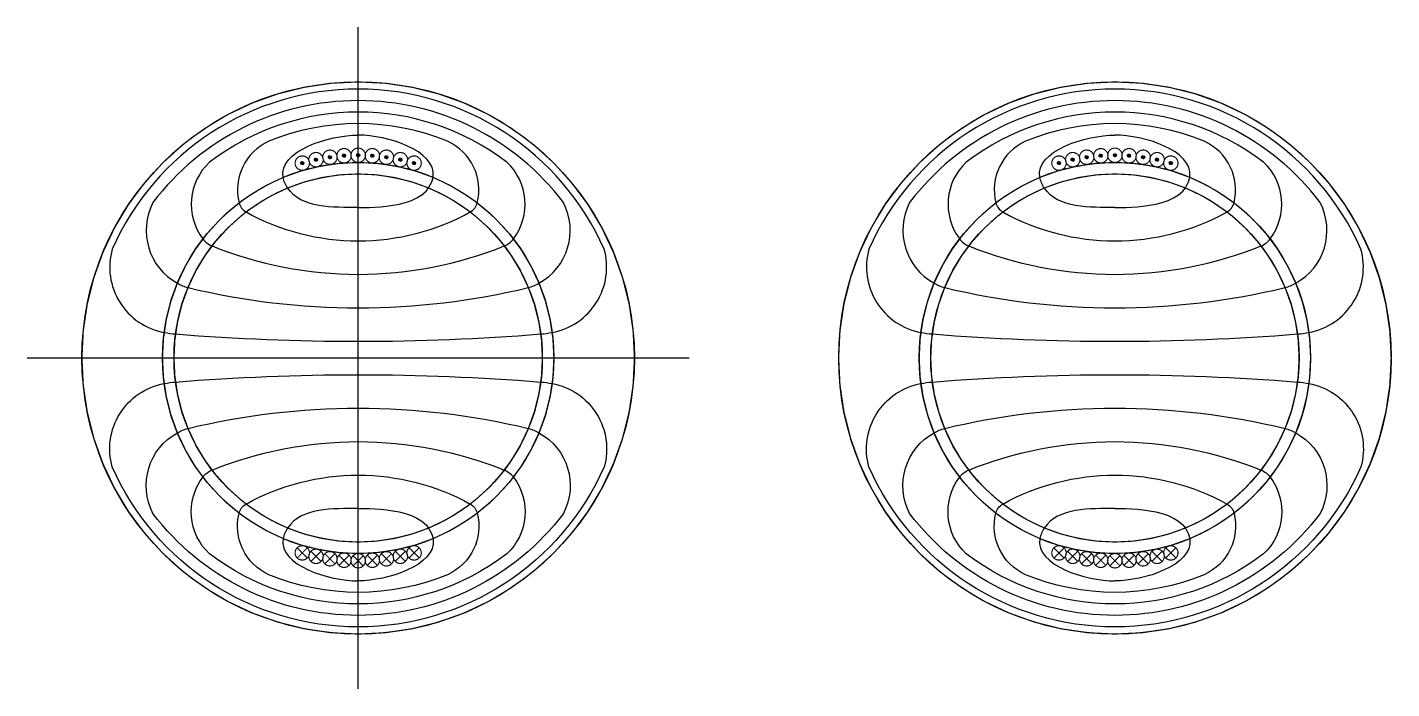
# Model space of a CAD drawing. Header units: inches. Extents: x 0 to 281, y -41 to 106.
# Drawn here: x 121.6 to 180.8, y -40.9 to -12.2 of the extents above; entities that cross this region are included whole.
import ezdxf

# ---------------------------------------------------------------- set-up
doc = ezdxf.new("R2010")
doc.units = ezdxf.units.IN
doc.header["$LTSCALE"] = 0.08
doc.header["$MEASUREMENT"] = 0
pattern_1 = [(49, (0.866866, -9.007868), (-0.00471693488, 0.00410036893), [])]
pattern_2 = [(53, (-0.028658, -18.4726815), (-0.00499147194, 0.0037613439), [])]
pattern_3 = [(57, (-0.2617684, -27.9769076), (-0.00524169105, 0.00340399397), [])]
pattern_4 = [(61, (0.16867, -37.474243), (-0.00546637317, 0.00303006013), [])]
pattern_5 = [(49, (33.741866, -9.007868), (-0.00471693488, 0.00410036893), [])]
pattern_6 = [(53, (32.846342, -18.4726815), (-0.00499147194, 0.0037613439), [])]
pattern_7 = [(57, (32.6132316, -27.9769076), (-0.00524169105, 0.00340399397), [])]
pattern_8 = [(61, (33.04367, -37.474243), (-0.00546637317, 0.00303006013), [])]

msp = doc.modelspace()

# ---------------------------------------------------------------- hatches: boundary and pattern name
h = msp.add_hatch()
h.set_pattern_fill('ANSI31', color=256, scale=0.05, angle=8)
h.set_pattern_definition(pattern_2)
h.paths.add_polyline_path([(134.776, -17.827, 1), (134.646, -17.845, 1)])
h = msp.add_hatch()
h.set_pattern_fill('ANSI31', color=256, scale=0.05, angle=4)
h.set_pattern_definition(pattern_1)
h.paths.add_polyline_path([(135.389, -17.767, 1), (135.257, -17.776, 1)])
h = msp.add_hatch()
h.set_pattern_fill('ANSI31', color=256, scale=0.05)
h.set_pattern_definition([(45, (2.4204405, 0.371421), (-0.00441941738, 0.00441941738), [])])
h.paths.add_polyline_path([(136.004, -17.75, 1), (135.871, -17.75, 1)])
h = msp.add_hatch()
h.set_pattern_fill('ANSI31', color=256, scale=0.05, angle=4)
h.set_pattern_definition(pattern_1)
h.paths.add_polyline_path([(136.618, -17.771, 1), (136.486, -17.771, 1)])
h = msp.add_hatch()
h.set_pattern_fill('ANSI31', color=256, scale=0.05, angle=8)
h.set_pattern_definition(pattern_2)
h.paths.add_polyline_path([(137.23, -17.836, 1), (137.098, -17.836, 1)])
h = msp.add_hatch()
h.set_pattern_fill('ANSI31', color=256, scale=0.05, angle=8)
h.set_pattern_definition(pattern_6)
h.paths.add_polyline_path([(167.651, -17.827, 1), (167.521, -17.845, 1)])
h = msp.add_hatch()
h.set_pattern_fill('ANSI31', color=256, scale=0.05, angle=4)
h.set_pattern_definition(pattern_5)
h.paths.add_polyline_path([(168.264, -17.767, 1), (168.132, -17.776, 1)])
h = msp.add_hatch()
h.set_pattern_fill('ANSI31', color=256, scale=0.05)
h.set_pattern_definition([(45, (35.2954405, 0.371421), (-0.00441941738, 0.00441941738), [])])
h.paths.add_polyline_path([(168.879, -17.75, 1), (168.746, -17.75, 1)])
h = msp.add_hatch()
h.set_pattern_fill('ANSI31', color=256, scale=0.05, angle=4)
h.set_pattern_definition(pattern_5)
h.paths.add_polyline_path([(169.493, -17.771, 1), (169.361, -17.771, 1)])
h = msp.add_hatch()
h.set_pattern_fill('ANSI31', color=256, scale=0.05, angle=8)
h.set_pattern_definition(pattern_6)
h.paths.add_polyline_path([(170.105, -17.836, 1), (169.973, -17.836, 1)])
h = msp.add_hatch()
h.set_pattern_fill('ANSI31', color=256, scale=0.05, angle=16)
h.set_pattern_definition(pattern_4)
h.paths.add_polyline_path([(133.572, -18.073, 1), (133.445, -18.11, 1)])
h = msp.add_hatch()
h.set_pattern_fill('ANSI31', color=256, scale=0.05, angle=12)
h.set_pattern_definition(pattern_3)
h.paths.add_polyline_path([(134.17, -17.929, 1), (134.041, -17.956, 1)])
h = msp.add_hatch()
h.set_pattern_fill('ANSI31', color=256, scale=0.05, angle=12)
h.set_pattern_definition(pattern_3)
h.paths.add_polyline_path([(137.836, -17.943, 1), (137.704, -17.943, 1)])
h = msp.add_hatch()
h.set_pattern_fill('ANSI31', color=256, scale=0.05, angle=16)
h.set_pattern_definition(pattern_4)
h.paths.add_polyline_path([(138.3, -18.091, 1), (138.433, -18.091, 1)])
h = msp.add_hatch()
h.set_pattern_fill('ANSI31', color=256, scale=0.05, angle=16)
h.set_pattern_definition(pattern_8)
h.paths.add_polyline_path([(166.447, -18.073, 1), (166.32, -18.11, 1)])
h = msp.add_hatch()
h.set_pattern_fill('ANSI31', color=256, scale=0.05, angle=12)
h.set_pattern_definition(pattern_7)
h.paths.add_polyline_path([(167.045, -17.929, 1), (166.916, -17.956, 1)])
h = msp.add_hatch()
h.set_pattern_fill('ANSI31', color=256, scale=0.05, angle=12)
h.set_pattern_definition(pattern_7)
h.paths.add_polyline_path([(170.711, -17.943, 1), (170.579, -17.943, 1)])
h = msp.add_hatch()
h.set_pattern_fill('ANSI31', color=256, scale=0.05, angle=16)
h.set_pattern_definition(pattern_8)
h.paths.add_polyline_path([(171.175, -18.091, 1), (171.308, -18.091, 1)])

# ---------------------------------------------------------------- linework, layer by layer
for p, q in [((135.937, -40.938), (135.937, -12.188)), ((121.562, -26.562), (150.312, -26.562))]:
    msp.add_line(p, q)
at = {"const_width": 0.05}
for points in [[(123.938, -26.562, 0.098491), (124.851, -31.155, 0.098491), (127.452, -35.048, 0.098491), (131.345, -37.649, 0.098491), (135.937, -38.562, 0.098491), (140.53, -37.649, 0.098491), (144.423, -35.048, 0.098491), (147.024, -31.155, 0.098491), (147.938, -26.562, 0.098491), (147.024, -21.97, 0.098491), (144.423, -18.077, 0.098491), (140.53, -15.476, 0.098491), (135.937, -14.562, 0.098491), (131.345, -15.476, 0.098491), (127.452, -18.077, 0.098491), (124.851, -21.97, 0.098491)], [(156.812, -26.562, 0.098491), (157.726, -31.155, 0.098491), (160.327, -35.048, 0.098491), (164.22, -37.649, 0.098491), (168.812, -38.562, 0.098491), (173.405, -37.649, 0.098491), (177.298, -35.048, 0.098491), (179.899, -31.155, 0.098491), (180.812, -26.562, 0.098491), (179.899, -21.97, 0.098491), (177.298, -18.077, 0.098491), (173.405, -15.476, 0.098491), (168.812, -14.562, 0.098491), (164.22, -15.476, 0.098491), (160.327, -18.077, 0.098491), (157.726, -21.97, 0.098491)], [(133.595, -18.392, 0.098491), (133.703, -18.336, 0.098491), (133.782, -18.243, 0.098491), (133.819, -18.127, 0.098491), (133.809, -18.005, 0.098491), (133.753, -17.897, 0.098491), (133.66, -17.818, 0.098491), (133.544, -17.781, 0.098491), (133.422, -17.791, 0.098491), (133.314, -17.847, 0.098491), (133.235, -17.94, 0.098491), (133.198, -18.056, 0.098491), (133.208, -18.178, 0.098491), (133.264, -18.286, 0.098491), (133.357, -18.365, 0.098491), (133.473, -18.402, 0.098491)], [(134.17, -18.248, 0.098491), (134.282, -18.2, 0.098491), (134.367, -18.113, 0.098491), (134.413, -18, 0.098491), (134.411, -17.878, 0.098491), (134.363, -17.766, 0.098491), (134.275, -17.68, 0.098491), (134.162, -17.635, 0.098491), (134.04, -17.637, 0.098491), (133.928, -17.685, 0.098491), (133.843, -17.772, 0.098491), (133.798, -17.886, 0.098491), (133.8, -18.008, 0.098491), (133.848, -18.12, 0.098491), (133.935, -18.205, 0.098491), (134.048, -18.25, 0.098491)], [(134.755, -18.145, 0.098491), (134.87, -18.105, 0.098491), (134.961, -18.024, 0.098491), (135.014, -17.914, 0.098491), (135.02, -17.792, 0.098491), (134.98, -17.677, 0.098491), (134.899, -17.586, 0.098491), (134.789, -17.533, 0.098491), (134.668, -17.526, 0.098491), (134.552, -17.567, 0.098491), (134.461, -17.648, 0.098491), (134.408, -17.758, 0.098491), (134.402, -17.879, 0.098491), (134.442, -17.994, 0.098491), (134.523, -18.085, 0.098491), (134.633, -18.138, 0.098491)], [(135.345, -18.083, 0.098491), (135.462, -18.051, 0.098491), (135.559, -17.976, 0.098491), (135.619, -17.871, 0.098491), (135.635, -17.75, 0.098491), (135.602, -17.632, 0.098491), (135.528, -17.536, 0.098491), (135.422, -17.475, 0.098491), (135.301, -17.46, 0.098491), (135.183, -17.492, 0.098491), (135.087, -17.566, 0.098491), (135.026, -17.672, 0.098491), (135.011, -17.793, 0.098491), (135.043, -17.911, 0.098491), (135.118, -18.007, 0.098491), (135.224, -18.068, 0.098491)], [(135.937, -18.062, 0.098491), (136.057, -18.039, 0.098491), (136.158, -17.971, 0.098491), (136.226, -17.87, 0.098491), (136.25, -17.75, 0.098491), (136.226, -17.63, 0.098491), (136.158, -17.529, 0.098491), (136.057, -17.461, 0.098491), (135.937, -17.438, 0.098491), (135.818, -17.461, 0.098491), (135.717, -17.529, 0.098491), (135.649, -17.63, 0.098491), (135.625, -17.75, 0.098491), (135.649, -17.87, 0.098491), (135.717, -17.971, 0.098491), (135.818, -18.039, 0.098491)], [(136.53, -18.083, -0.098491), (136.413, -18.051, -0.098491), (136.316, -17.976, -0.098491), (136.256, -17.871, -0.098491), (136.24, -17.75, -0.098491), (136.273, -17.632, -0.098491), (136.347, -17.536, -0.098491), (136.453, -17.475, -0.098491), (136.574, -17.46, -0.098491), (136.692, -17.492, -0.098491), (136.788, -17.566, -0.098491), (136.849, -17.672, -0.098491), (136.864, -17.793, -0.098491), (136.832, -17.911, -0.098491), (136.757, -18.007, -0.098491), (136.651, -18.068, -0.098491)], [(137.12, -18.145, -0.098491), (137.005, -18.105, -0.098491), (136.914, -18.024, -0.098491), (136.861, -17.914, -0.098491), (136.855, -17.792, -0.098491), (136.895, -17.677, -0.098491), (136.976, -17.586, -0.098491), (137.086, -17.533, -0.098491), (137.207, -17.526, -0.098491), (137.323, -17.567, -0.098491), (137.414, -17.648, -0.098491), (137.467, -17.758, -0.098491), (137.473, -17.879, -0.098491), (137.433, -17.994, -0.098491), (137.352, -18.085, -0.098491), (137.242, -18.138, -0.098491)], [(137.705, -18.248, -0.098491), (137.593, -18.2, -0.098491), (137.508, -18.113, -0.098491), (137.462, -18, -0.098491), (137.464, -17.878, -0.098491), (137.512, -17.766, -0.098491), (137.6, -17.68, -0.098491), (137.713, -17.635, -0.098491), (137.835, -17.637, -0.098491), (137.947, -17.685, -0.098491), (138.032, -17.772, -0.098491), (138.077, -17.886, -0.098491), (138.075, -18.008, -0.098491), (138.027, -18.12, -0.098491), (137.94, -18.205, -0.098491), (137.827, -18.25, -0.098491)], [(138.28, -18.392, -0.098491), (138.172, -18.336, -0.098491), (138.093, -18.243, -0.098491), (138.056, -18.127, -0.098491), (138.066, -18.005, -0.098491), (138.122, -17.897, -0.098491), (138.215, -17.818, -0.098491), (138.331, -17.781, -0.098491), (138.453, -17.791, -0.098491), (138.561, -17.847, -0.098491), (138.64, -17.94, -0.098491), (138.677, -18.056, -0.098491), (138.667, -18.178, -0.098491), (138.611, -18.286, -0.098491), (138.518, -18.365, -0.098491), (138.402, -18.402, -0.098491)], [(166.47, -18.392, 0.098491), (166.578, -18.336, 0.098491), (166.657, -18.243, 0.098491), (166.694, -18.127, 0.098491), (166.684, -18.005, 0.098491), (166.628, -17.897, 0.098491), (166.535, -17.818, 0.098491), (166.419, -17.781, 0.098491), (166.297, -17.791, 0.098491), (166.189, -17.847, 0.098491), (166.11, -17.94, 0.098491), (166.073, -18.056, 0.098491), (166.083, -18.178, 0.098491), (166.139, -18.286, 0.098491), (166.232, -18.365, 0.098491), (166.348, -18.402, 0.098491)], [(167.045, -18.248, 0.098491), (167.157, -18.2, 0.098491), (167.242, -18.113, 0.098491), (167.288, -18, 0.098491), (167.286, -17.878, 0.098491), (167.238, -17.766, 0.098491), (167.15, -17.68, 0.098491), (167.037, -17.635, 0.098491), (166.915, -17.637, 0.098491), (166.803, -17.685, 0.098491), (166.718, -17.772, 0.098491), (166.673, -17.886, 0.098491), (166.675, -18.008, 0.098491), (166.723, -18.12, 0.098491), (166.81, -18.205, 0.098491), (166.923, -18.25, 0.098491)], [(167.63, -18.145, 0.098491), (167.745, -18.105, 0.098491), (167.836, -18.024, 0.098491), (167.889, -17.914, 0.098491), (167.895, -17.792, 0.098491), (167.855, -17.677, 0.098491), (167.774, -17.586, 0.098491), (167.664, -17.533, 0.098491), (167.543, -17.526, 0.098491), (167.427, -17.567, 0.098491), (167.336, -17.648, 0.098491), (167.283, -17.758, 0.098491), (167.277, -17.879, 0.098491), (167.317, -17.994, 0.098491), (167.398, -18.085, 0.098491), (167.508, -18.138, 0.098491)], [(168.22, -18.083, 0.098491), (168.337, -18.051, 0.098491), (168.434, -17.976, 0.098491), (168.494, -17.871, 0.098491), (168.51, -17.75, 0.098491), (168.477, -17.632, 0.098491), (168.403, -17.536, 0.098491), (168.297, -17.475, 0.098491), (168.176, -17.46, 0.098491), (168.058, -17.492, 0.098491), (167.962, -17.566, 0.098491), (167.901, -17.672, 0.098491), (167.886, -17.793, 0.098491), (167.918, -17.911, 0.098491), (167.993, -18.007, 0.098491), (168.099, -18.068, 0.098491)], [(168.812, -18.062, 0.098491), (168.932, -18.039, 0.098491), (169.033, -17.971, 0.098491), (169.101, -17.87, 0.098491), (169.125, -17.75, 0.098491), (169.101, -17.63, 0.098491), (169.033, -17.529, 0.098491), (168.932, -17.461, 0.098491), (168.812, -17.438, 0.098491), (168.693, -17.461, 0.098491), (168.592, -17.529, 0.098491), (168.524, -17.63, 0.098491), (168.5, -17.75, 0.098491), (168.524, -17.87, 0.098491), (168.592, -17.971, 0.098491), (168.693, -18.039, 0.098491)], [(169.405, -18.083, -0.098491), (169.288, -18.051, -0.098491), (169.191, -17.976, -0.098491), (169.131, -17.871, -0.098491), (169.115, -17.75, -0.098491), (169.148, -17.632, -0.098491), (169.222, -17.536, -0.098491), (169.328, -17.475, -0.098491), (169.449, -17.46, -0.098491), (169.567, -17.492, -0.098491), (169.663, -17.566, -0.098491), (169.724, -17.672, -0.098491), (169.739, -17.793, -0.098491), (169.707, -17.911, -0.098491), (169.632, -18.007, -0.098491), (169.526, -18.068, -0.098491)], [(169.995, -18.145, -0.098491), (169.88, -18.105, -0.098491), (169.789, -18.024, -0.098491), (169.736, -17.914, -0.098491), (169.73, -17.792, -0.098491), (169.77, -17.677, -0.098491), (169.851, -17.586, -0.098491), (169.961, -17.533, -0.098491), (170.082, -17.526, -0.098491), (170.198, -17.567, -0.098491), (170.289, -17.648, -0.098491), (170.342, -17.758, -0.098491), (170.348, -17.879, -0.098491), (170.308, -17.994, -0.098491), (170.227, -18.085, -0.098491), (170.117, -18.138, -0.098491)], [(170.58, -18.248, -0.098491), (170.468, -18.2, -0.098491), (170.383, -18.113, -0.098491), (170.337, -18, -0.098491), (170.339, -17.878, -0.098491), (170.387, -17.766, -0.098491), (170.475, -17.68, -0.098491), (170.588, -17.635, -0.098491), (170.71, -17.637, -0.098491), (170.822, -17.685, -0.098491), (170.907, -17.772, -0.098491), (170.952, -17.886, -0.098491), (170.95, -18.008, -0.098491), (170.902, -18.12, -0.098491), (170.815, -18.205, -0.098491), (170.702, -18.25, -0.098491)], [(171.155, -18.392, -0.098491), (171.047, -18.336, -0.098491), (170.968, -18.243, -0.098491), (170.931, -18.127, -0.098491), (170.941, -18.005, -0.098491), (170.997, -17.897, -0.098491), (171.09, -17.818, -0.098491), (171.206, -17.781, -0.098491), (171.328, -17.791, -0.098491), (171.436, -17.847, -0.098491), (171.515, -17.94, -0.098491), (171.552, -18.056, -0.098491), (171.542, -18.178, -0.098491), (171.486, -18.286, -0.098491), (171.393, -18.365, -0.098491), (171.277, -18.402, -0.098491)], [(127.438, -26.562, 0.098491), (128.085, -29.815, 0.098491), (129.927, -32.573, 0.098491), (132.685, -34.415, 0.098491), (135.937, -35.062, 0.098491), (139.19, -34.415, 0.098491), (141.948, -32.573, 0.098491), (143.79, -29.815, 0.098491), (144.438, -26.562, 0.098491), (143.79, -23.31, 0.098491), (141.948, -20.552, 0.098491), (139.19, -18.71, 0.098491), (135.937, -18.062, 0.098491), (132.685, -18.71, 0.098491), (129.927, -20.552, 0.098491), (128.085, -23.31, 0.098491)], [(160.312, -26.562, 0.098491), (160.96, -29.815, 0.098491), (162.802, -32.573, 0.098491), (165.56, -34.415, 0.098491), (168.812, -35.062, 0.098491), (172.065, -34.415, 0.098491), (174.823, -32.573, 0.098491), (176.665, -29.815, 0.098491), (177.312, -26.562, 0.098491), (176.665, -23.31, 0.098491), (174.823, -20.552, 0.098491), (172.065, -18.71, 0.098491), (168.812, -18.062, 0.098491), (165.56, -18.71, 0.098491), (162.802, -20.552, 0.098491), (160.96, -23.31, 0.098491)], [(127.938, -26.562, 0.098491), (128.546, -29.624, 0.098491), (130.281, -32.219, 0.098491), (132.876, -33.954, 0.098491), (135.937, -34.562, 0.098491), (138.999, -33.954, 0.098491), (141.594, -32.219, 0.098491), (143.329, -29.624, 0.098491), (143.938, -26.562, 0.098491), (143.329, -23.501, 0.098491), (141.594, -20.906, 0.098491), (138.999, -19.171, 0.098491), (135.937, -18.562, 0.098491), (132.876, -19.171, 0.098491), (130.281, -20.906, 0.098491), (128.546, -23.501, 0.098491)], [(160.812, -26.562, 0.098491), (161.421, -29.624, 0.098491), (163.156, -32.219, 0.098491), (165.751, -33.954, 0.098491), (168.812, -34.562, 0.098491), (171.874, -33.954, 0.098491), (174.469, -32.219, 0.098491), (176.204, -29.624, 0.098491), (176.812, -26.562, 0.098491), (176.204, -23.501, 0.098491), (174.469, -20.906, 0.098491), (171.874, -19.171, 0.098491), (168.812, -18.562, 0.098491), (165.751, -19.171, 0.098491), (163.156, -20.906, 0.098491), (161.421, -23.501, 0.098491)], [(133.508, -34.721, 0.098491), (133.389, -34.745, 0.098491), (133.287, -34.813, 0.098491), (133.22, -34.914, 0.098491), (133.196, -35.034, 0.098491), (133.22, -35.153, 0.098491), (133.287, -35.255, 0.098491), (133.389, -35.322, 0.098491), (133.508, -35.346, 0.098491), (133.628, -35.322, 0.098491), (133.729, -35.255, 0.098491), (133.797, -35.153, 0.098491), (133.821, -35.034, 0.098491), (133.797, -34.914, 0.098491), (133.729, -34.813, 0.098491), (133.628, -34.745, 0.098491)], [(134.105, -34.87, 0.098491), (133.986, -34.894, 0.098491), (133.884, -34.961, 0.098491), (133.817, -35.063, 0.098491), (133.793, -35.182, 0.098491), (133.817, -35.302, 0.098491), (133.884, -35.403, 0.098491), (133.986, -35.471, 0.098491), (134.105, -35.495, 0.098491), (134.225, -35.471, 0.098491), (134.326, -35.403, 0.098491), (134.394, -35.302, 0.098491), (134.418, -35.182, 0.098491), (134.394, -35.063, 0.098491), (134.326, -34.961, 0.098491), (134.225, -34.894, 0.098491)], [(134.711, -34.977, 0.098491), (134.591, -35.001, 0.098491), (134.49, -35.068, 0.098491), (134.422, -35.17, 0.098491), (134.399, -35.289, 0.098491), (134.422, -35.409, 0.098491), (134.49, -35.51, 0.098491), (134.591, -35.578, 0.098491), (134.711, -35.602, 0.098491), (134.831, -35.578, 0.098491), (134.932, -35.51, 0.098491), (135, -35.409, 0.098491), (135.024, -35.289, 0.098491), (135, -35.17, 0.098491), (134.932, -35.068, 0.098491), (134.831, -35.001, 0.098491)], [(137.164, -34.977, -0.098491), (137.284, -35.001, -0.098491), (137.385, -35.068, -0.098491), (137.453, -35.17, -0.098491), (137.476, -35.289, -0.098491), (137.453, -35.409, -0.098491), (137.385, -35.51, -0.098491), (137.284, -35.578, -0.098491), (137.164, -35.602, -0.098491), (137.044, -35.578, -0.098491), (136.943, -35.51, -0.098491), (136.875, -35.409, -0.098491), (136.851, -35.289, -0.098491), (136.875, -35.17, -0.098491), (136.943, -35.068, -0.098491), (137.044, -35.001, -0.098491)], [(137.77, -34.87, -0.098491), (137.889, -34.894, -0.098491), (137.991, -34.961, -0.098491), (138.058, -35.063, -0.098491), (138.082, -35.182, -0.098491), (138.058, -35.302, -0.098491), (137.991, -35.403, -0.098491), (137.889, -35.471, -0.098491), (137.77, -35.495, -0.098491), (137.65, -35.471, -0.098491), (137.549, -35.403, -0.098491), (137.481, -35.302, -0.098491), (137.457, -35.182, -0.098491), (137.481, -35.063, -0.098491), (137.549, -34.961, -0.098491), (137.65, -34.894, -0.098491)], [(138.367, -34.721, -0.098491), (138.486, -34.745, -0.098491), (138.588, -34.813, -0.098491), (138.655, -34.914, -0.098491), (138.679, -35.034, -0.098491), (138.655, -35.153, -0.098491), (138.588, -35.255, -0.098491), (138.486, -35.322, -0.098491), (138.367, -35.346, -0.098491), (138.247, -35.322, -0.098491), (138.146, -35.255, -0.098491), (138.078, -35.153, -0.098491), (138.054, -35.034, -0.098491), (138.078, -34.914, -0.098491), (138.146, -34.813, -0.098491), (138.247, -34.745, -0.098491)], [(166.383, -34.721, 0.098491), (166.264, -34.745, 0.098491), (166.162, -34.813, 0.098491), (166.095, -34.914, 0.098491), (166.071, -35.034, 0.098491), (166.095, -35.153, 0.098491), (166.162, -35.255, 0.098491), (166.264, -35.322, 0.098491), (166.383, -35.346, 0.098491), (166.503, -35.322, 0.098491), (166.604, -35.255, 0.098491), (166.672, -35.153, 0.098491), (166.696, -35.034, 0.098491), (166.672, -34.914, 0.098491), (166.604, -34.813, 0.098491), (166.503, -34.745, 0.098491)], [(166.98, -34.87, 0.098491), (166.861, -34.894, 0.098491), (166.759, -34.961, 0.098491), (166.692, -35.063, 0.098491), (166.668, -35.182, 0.098491), (166.692, -35.302, 0.098491), (166.759, -35.403, 0.098491), (166.861, -35.471, 0.098491), (166.98, -35.495, 0.098491), (167.1, -35.471, 0.098491), (167.201, -35.403, 0.098491), (167.269, -35.302, 0.098491), (167.293, -35.182, 0.098491), (167.269, -35.063, 0.098491), (167.201, -34.961, 0.098491), (167.1, -34.894, 0.098491)], [(167.586, -34.977, 0.098491), (167.466, -35.001, 0.098491), (167.365, -35.068, 0.098491), (167.297, -35.17, 0.098491), (167.274, -35.289, 0.098491), (167.297, -35.409, 0.098491), (167.365, -35.51, 0.098491), (167.466, -35.578, 0.098491), (167.586, -35.602, 0.098491), (167.706, -35.578, 0.098491), (167.807, -35.51, 0.098491), (167.875, -35.409, 0.098491), (167.899, -35.289, 0.098491), (167.875, -35.17, 0.098491), (167.807, -35.068, 0.098491), (167.706, -35.001, 0.098491)], [(170.039, -34.977, -0.098491), (170.159, -35.001, -0.098491), (170.26, -35.068, -0.098491), (170.328, -35.17, -0.098491), (170.351, -35.289, -0.098491), (170.328, -35.409, -0.098491), (170.26, -35.51, -0.098491), (170.159, -35.578, -0.098491), (170.039, -35.602, -0.098491), (169.919, -35.578, -0.098491), (169.818, -35.51, -0.098491), (169.75, -35.409, -0.098491), (169.726, -35.289, -0.098491), (169.75, -35.17, -0.098491), (169.818, -35.068, -0.098491), (169.919, -35.001, -0.098491)], [(170.645, -34.87, -0.098491), (170.764, -34.894, -0.098491), (170.866, -34.961, -0.098491), (170.933, -35.063, -0.098491), (170.957, -35.182, -0.098491), (170.933, -35.302, -0.098491), (170.866, -35.403, -0.098491), (170.764, -35.471, -0.098491), (170.645, -35.495, -0.098491), (170.525, -35.471, -0.098491), (170.424, -35.403, -0.098491), (170.356, -35.302, -0.098491), (170.332, -35.182, -0.098491), (170.356, -35.063, -0.098491), (170.424, -34.961, -0.098491), (170.525, -34.894, -0.098491)], [(171.242, -34.721, -0.098491), (171.361, -34.745, -0.098491), (171.463, -34.813, -0.098491), (171.53, -34.914, -0.098491), (171.554, -35.034, -0.098491), (171.53, -35.153, -0.098491), (171.463, -35.255, -0.098491), (171.361, -35.322, -0.098491), (171.242, -35.346, -0.098491), (171.122, -35.322, -0.098491), (171.021, -35.255, -0.098491), (170.953, -35.153, -0.098491), (170.929, -35.034, -0.098491), (170.953, -34.914, -0.098491), (171.021, -34.813, -0.098491), (171.122, -34.745, -0.098491)], [(135.323, -35.041, 0.098491), (135.203, -35.065, 0.098491), (135.102, -35.133, 0.098491), (135.034, -35.234, 0.098491), (135.01, -35.354, 0.098491), (135.034, -35.473, 0.098491), (135.102, -35.575, 0.098491), (135.203, -35.642, 0.098491), (135.323, -35.666, 0.098491), (135.442, -35.642, 0.098491), (135.544, -35.575, 0.098491), (135.611, -35.473, 0.098491), (135.635, -35.354, 0.098491), (135.611, -35.234, 0.098491), (135.544, -35.133, 0.098491), (135.442, -35.065, 0.098491)], [(135.937, -35.062, -0.098491), (136.057, -35.086, -0.098491), (136.158, -35.154, -0.098491), (136.226, -35.255, -0.098491), (136.25, -35.375, -0.098491), (136.226, -35.495, -0.098491), (136.158, -35.596, -0.098491), (136.057, -35.664, -0.098491), (135.937, -35.688, -0.098491), (135.818, -35.664, -0.098491), (135.717, -35.596, -0.098491), (135.649, -35.495, -0.098491), (135.625, -35.375, -0.098491), (135.649, -35.255, -0.098491), (135.717, -35.154, -0.098491), (135.818, -35.086, -0.098491)], [(136.552, -35.041, -0.098491), (136.672, -35.065, -0.098491), (136.773, -35.133, -0.098491), (136.841, -35.234, -0.098491), (136.865, -35.354, -0.098491), (136.841, -35.473, -0.098491), (136.773, -35.575, -0.098491), (136.672, -35.642, -0.098491), (136.552, -35.666, -0.098491), (136.433, -35.642, -0.098491), (136.331, -35.575, -0.098491), (136.264, -35.473, -0.098491), (136.24, -35.354, -0.098491), (136.264, -35.234, -0.098491), (136.331, -35.133, -0.098491), (136.433, -35.065, -0.098491)], [(168.198, -35.041, 0.098491), (168.078, -35.065, 0.098491), (167.977, -35.133, 0.098491), (167.909, -35.234, 0.098491), (167.885, -35.354, 0.098491), (167.909, -35.473, 0.098491), (167.977, -35.575, 0.098491), (168.078, -35.642, 0.098491), (168.198, -35.666, 0.098491), (168.317, -35.642, 0.098491), (168.419, -35.575, 0.098491), (168.486, -35.473, 0.098491), (168.51, -35.354, 0.098491), (168.486, -35.234, 0.098491), (168.419, -35.133, 0.098491), (168.317, -35.065, 0.098491)], [(168.812, -35.062, -0.098491), (168.932, -35.086, -0.098491), (169.033, -35.154, -0.098491), (169.101, -35.255, -0.098491), (169.125, -35.375, -0.098491), (169.101, -35.495, -0.098491), (169.033, -35.596, -0.098491), (168.932, -35.664, -0.098491), (168.812, -35.688, -0.098491), (168.693, -35.664, -0.098491), (168.592, -35.596, -0.098491), (168.524, -35.495, -0.098491), (168.5, -35.375, -0.098491), (168.524, -35.255, -0.098491), (168.592, -35.154, -0.098491), (168.693, -35.086, -0.098491)], [(169.427, -35.041, -0.098491), (169.547, -35.065, -0.098491), (169.648, -35.133, -0.098491), (169.716, -35.234, -0.098491), (169.74, -35.354, -0.098491), (169.716, -35.473, -0.098491), (169.648, -35.575, -0.098491), (169.547, -35.642, -0.098491), (169.427, -35.666, -0.098491), (169.308, -35.642, -0.098491), (169.206, -35.575, -0.098491), (169.139, -35.473, -0.098491), (169.115, -35.354, -0.098491), (169.139, -35.234, -0.098491), (169.206, -35.133, -0.098491), (169.308, -35.065, -0.098491)]]:
    msp.add_lwpolyline(points, format="xyb", close=True, dxfattribs=at)
at = {"color": 5}
for points in [[(125.253, -21.826, 0.441868), (127.51, -25.453, 0.025518), (128.006, -25.518, 0.019972), (135.937, -25.835, 0.019972), (143.869, -25.518, 0.025518), (144.365, -25.453, 0.441781), (146.623, -21.827, 0.650603), (125.252, -21.827)], [(158.128, -21.826, 0.441868), (160.385, -25.453, 0.025518), (160.881, -25.518, 0.019972), (168.812, -25.835, 0.019972), (176.744, -25.518, 0.025518), (177.24, -25.453, 0.441781), (179.498, -21.827, 0.650603), (158.127, -21.827)], [(125.253, -31.299, -0.441868), (127.51, -27.672, -0.025518), (128.006, -27.607, -0.019972), (135.937, -27.29, -0.019972), (143.869, -27.607, -0.025518), (144.365, -27.672, -0.441781), (146.623, -31.298, -0.650603), (125.252, -31.298)], [(158.128, -31.299, -0.441868), (160.385, -27.672, -0.025518), (160.881, -27.607, -0.019972), (168.812, -27.29, -0.019972), (176.744, -27.607, -0.025518), (177.24, -27.672, -0.441781), (179.498, -31.298, -0.650603), (158.127, -31.298)]]:
    msp.add_lwpolyline(points, format="xyb", dxfattribs=at)
for points in [[(127.02, -19.806, 0.407278), (128.085, -23.31, 0.078049), (128.546, -23.501, 0.059299), (135.937, -24.381, 0.059299), (143.329, -23.501, 0.078049), (143.79, -23.31, 0.407278), (144.855, -19.806, 0.496944)], [(159.895, -19.806, 0.407278), (160.96, -23.31, 0.078049), (161.421, -23.501, 0.059299), (168.812, -24.381, 0.059299), (176.204, -23.501, 0.078049), (176.665, -23.31, 0.407278), (177.73, -19.806, 0.496944)], [(129.478, -18.048, 0.382517), (129.194, -21.388, 0.136089), (129.591, -21.692, 0.096291), (135.937, -22.926, 0.096291), (142.284, -21.692, 0.136089), (142.681, -21.388, 0.382517), (142.397, -18.048, 0.336377)], [(162.353, -18.048, 0.382517), (162.069, -21.388, 0.136089), (162.466, -21.692, 0.096291), (168.812, -22.926, 0.096291), (175.159, -21.692, 0.136089), (175.556, -21.388, 0.382517), (175.272, -18.048, 0.336377)], [(132.054, -17.144, 0.360829), (130.763, -19.819, 0.208718), (131.067, -20.216, 0.126867), (135.937, -21.472, 0.126867), (140.808, -20.216, 0.208718), (141.112, -19.819, 0.360829), (139.821, -17.144, 0.198094)], [(164.929, -17.144, 0.360829), (163.638, -19.819, 0.208718), (163.942, -20.216, 0.126867), (168.812, -21.472, 0.126867), (173.683, -20.216, 0.208718), (173.987, -19.819, 0.360829), (172.696, -17.144, 0.198094)], [(127.02, -33.319, -0.407278), (128.085, -29.815, -0.078049), (128.546, -29.624, -0.059299), (135.937, -28.744, -0.059299), (143.329, -29.624, -0.078049), (143.79, -29.815, -0.407278), (144.855, -33.319, -0.496944)], [(159.895, -33.319, -0.407278), (160.96, -29.815, -0.078049), (161.421, -29.624, -0.059299), (168.812, -28.744, -0.059299), (176.204, -29.624, -0.078049), (176.665, -29.815, -0.407278), (177.73, -33.319, -0.496944)], [(129.478, -35.077, -0.382517), (129.194, -31.737, -0.136089), (129.591, -31.433, -0.096291), (135.937, -30.199, -0.096291), (142.284, -31.433, -0.136089), (142.681, -31.737, -0.382517), (142.397, -35.077, -0.336377)], [(162.353, -35.077, -0.382517), (162.069, -31.737, -0.136089), (162.466, -31.433, -0.096291), (168.812, -30.199, -0.096291), (175.159, -31.433, -0.136089), (175.556, -31.737, -0.382517), (175.272, -35.077, -0.336377)], [(132.054, -35.981, -0.360829), (130.763, -33.306, -0.208718), (131.067, -32.909, -0.126867), (135.937, -31.653, -0.126867), (140.808, -32.909, -0.208718), (141.112, -33.306, -0.360829), (139.821, -35.981, -0.198094)], [(164.929, -35.981, -0.360829), (163.638, -33.306, -0.208718), (163.942, -32.909, -0.126867), (168.812, -31.653, -0.126867), (173.683, -32.909, -0.208718), (173.987, -33.306, -0.360829), (172.696, -35.981, -0.198094)]]:
    msp.add_lwpolyline(points, format="xyb", close=True, dxfattribs=at)
for points in [[(135.937, -20.017), (136.062, -20.017), (136.227, -20.017), (136.427, -20.014), (136.655, -20.005), (136.905, -19.989), (137.17, -19.963), (137.718, -19.871), (137.988, -19.801), (138.247, -19.712), (138.488, -19.601), (138.704, -19.465), (138.889, -19.304), (138.999, -19.171), (139.14, -18.901), (139.19, -18.71), (139.195, -18.473), (139.146, -18.275), (139.053, -18.089), (138.92, -17.916), (138.752, -17.755), (138.553, -17.606), (138.329, -17.471), (138.083, -17.348), (137.822, -17.239), (137.549, -17.144), (136.988, -16.996), (136.709, -16.943), (136.438, -16.906), (136.179, -16.883), (135.937, -16.875)], [(168.812, -20.017), (168.937, -20.017), (169.102, -20.017), (169.302, -20.014), (169.53, -20.005), (169.78, -19.989), (170.045, -19.963), (170.593, -19.871), (170.863, -19.801), (171.122, -19.712), (171.363, -19.601), (171.579, -19.465), (171.764, -19.304), (171.874, -19.171), (172.015, -18.901), (172.065, -18.71), (172.07, -18.473), (172.021, -18.275), (171.928, -18.089), (171.795, -17.916), (171.627, -17.755), (171.428, -17.606), (171.204, -17.471), (170.958, -17.348), (170.697, -17.239), (170.424, -17.144), (169.863, -16.996), (169.584, -16.943), (169.313, -16.906), (169.054, -16.883), (168.812, -16.875)], [(135.937, -33.108), (136.062, -33.108), (136.227, -33.108), (136.427, -33.111), (136.655, -33.12), (136.905, -33.136), (137.17, -33.162), (137.718, -33.254), (137.988, -33.324), (138.247, -33.413), (138.488, -33.524), (138.704, -33.66), (138.889, -33.821), (138.999, -33.954), (139.14, -34.224), (139.19, -34.415), (139.195, -34.652), (139.146, -34.85), (139.053, -35.036), (138.92, -35.209), (138.752, -35.37), (138.553, -35.519), (138.329, -35.654), (138.083, -35.777), (137.822, -35.886), (137.549, -35.981), (136.988, -36.129), (136.709, -36.182), (136.438, -36.219), (136.179, -36.242), (135.937, -36.25)], [(168.812, -33.108), (168.937, -33.108), (169.102, -33.108), (169.302, -33.111), (169.53, -33.12), (169.78, -33.136), (170.045, -33.162), (170.593, -33.254), (170.863, -33.324), (171.122, -33.413), (171.363, -33.524), (171.579, -33.66), (171.764, -33.821), (171.874, -33.954), (172.015, -34.224), (172.065, -34.415), (172.07, -34.652), (172.021, -34.85), (171.928, -35.036), (171.795, -35.209), (171.627, -35.37), (171.428, -35.519), (171.204, -35.654), (170.958, -35.777), (170.697, -35.886), (170.424, -35.981), (169.863, -36.129), (169.584, -36.182), (169.313, -36.219), (169.054, -36.242), (168.812, -36.25)]]:
    msp.add_lwpolyline(points, dxfattribs=at)
at = {"const_width": 0.05}
for points in [[(133.729, -35.255), (133.287, -34.813)], [(133.287, -35.255), (133.729, -34.813)], [(134.326, -35.403), (133.884, -34.961)], [(133.884, -35.403), (134.326, -34.961)], [(137.549, -35.403), (137.991, -34.961)], [(137.991, -35.403), (137.549, -34.961)], [(138.146, -35.255), (138.588, -34.813)], [(138.588, -35.255), (138.146, -34.813)], [(166.604, -35.255), (166.162, -34.813)], [(166.162, -35.255), (166.604, -34.813)], [(167.201, -35.403), (166.759, -34.961)], [(166.759, -35.403), (167.201, -34.961)], [(170.424, -35.403), (170.866, -34.961)], [(170.866, -35.403), (170.424, -34.961)], [(171.021, -35.255), (171.463, -34.813)], [(171.463, -35.255), (171.021, -34.813)], [(134.932, -35.51), (134.49, -35.068)], [(134.49, -35.51), (134.932, -35.068)], [(135.544, -35.575), (135.102, -35.133)], [(135.102, -35.575), (135.544, -35.133)], [(135.717, -35.596), (136.158, -35.154)], [(136.158, -35.596), (135.717, -35.154)], [(136.331, -35.575), (136.773, -35.133)], [(136.773, -35.575), (136.331, -35.133)], [(136.943, -35.51), (137.385, -35.068)], [(137.385, -35.51), (136.943, -35.068)], [(167.807, -35.51), (167.365, -35.068)], [(167.365, -35.51), (167.807, -35.068)], [(168.419, -35.575), (167.977, -35.133)], [(167.977, -35.575), (168.419, -35.133)], [(168.592, -35.596), (169.033, -35.154)], [(169.033, -35.596), (168.592, -35.154)], [(169.206, -35.575), (169.648, -35.133)], [(169.648, -35.575), (169.206, -35.133)], [(169.818, -35.51), (170.26, -35.068)], [(170.26, -35.51), (169.818, -35.068)]]:
    msp.add_lwpolyline(points, dxfattribs=at)
for centre, radius in [((135.937, -26.562), 12), ((168.812, -26.562), 12), ((134.711, -17.836), 0.0661), ((135.323, -17.771), 0.0661), ((135.937, -17.75), 0.0661), ((136.552, -17.771), 0.0661), ((137.164, -17.836), 0.0661), ((167.586, -17.836), 0.0661), ((168.198, -17.771), 0.0661), ((168.812, -17.75), 0.0661), ((169.427, -17.771), 0.0661), ((170.039, -17.836), 0.0661), ((135.937, -26.562), 8.5), ((133.508, -18.091), 0.0661), ((134.105, -17.943), 0.0661), ((137.77, -17.943), 0.0661), ((138.367, -18.091), 0.0661), ((168.812, -26.562), 8.5), ((166.383, -18.091), 0.0661), ((166.98, -17.943), 0.0661), ((170.645, -17.943), 0.0661), ((171.242, -18.091), 0.0661), ((135.937, -26.562), 8), ((168.812, -26.562), 8)]:
    msp.add_circle(centre, radius)
at = {"color": 5, "start_tangent": (-0.4375, 0), "end_tangent": (1, 0)}
for points in [[(135.933, -20.017), (132.871, -19.171), (132.68, -18.71), (135.933, -16.875)], [(168.808, -20.017), (165.746, -19.171), (165.555, -18.71), (168.808, -16.875)], [(135.933, -33.108), (132.871, -33.954), (132.68, -34.415), (135.933, -36.25)], [(168.808, -33.108), (165.746, -33.954), (165.555, -34.415), (168.808, -36.25)]]:
    msp.add_spline(points, degree=3, dxfattribs=at)

doc.saveas('drawing.dxf')
